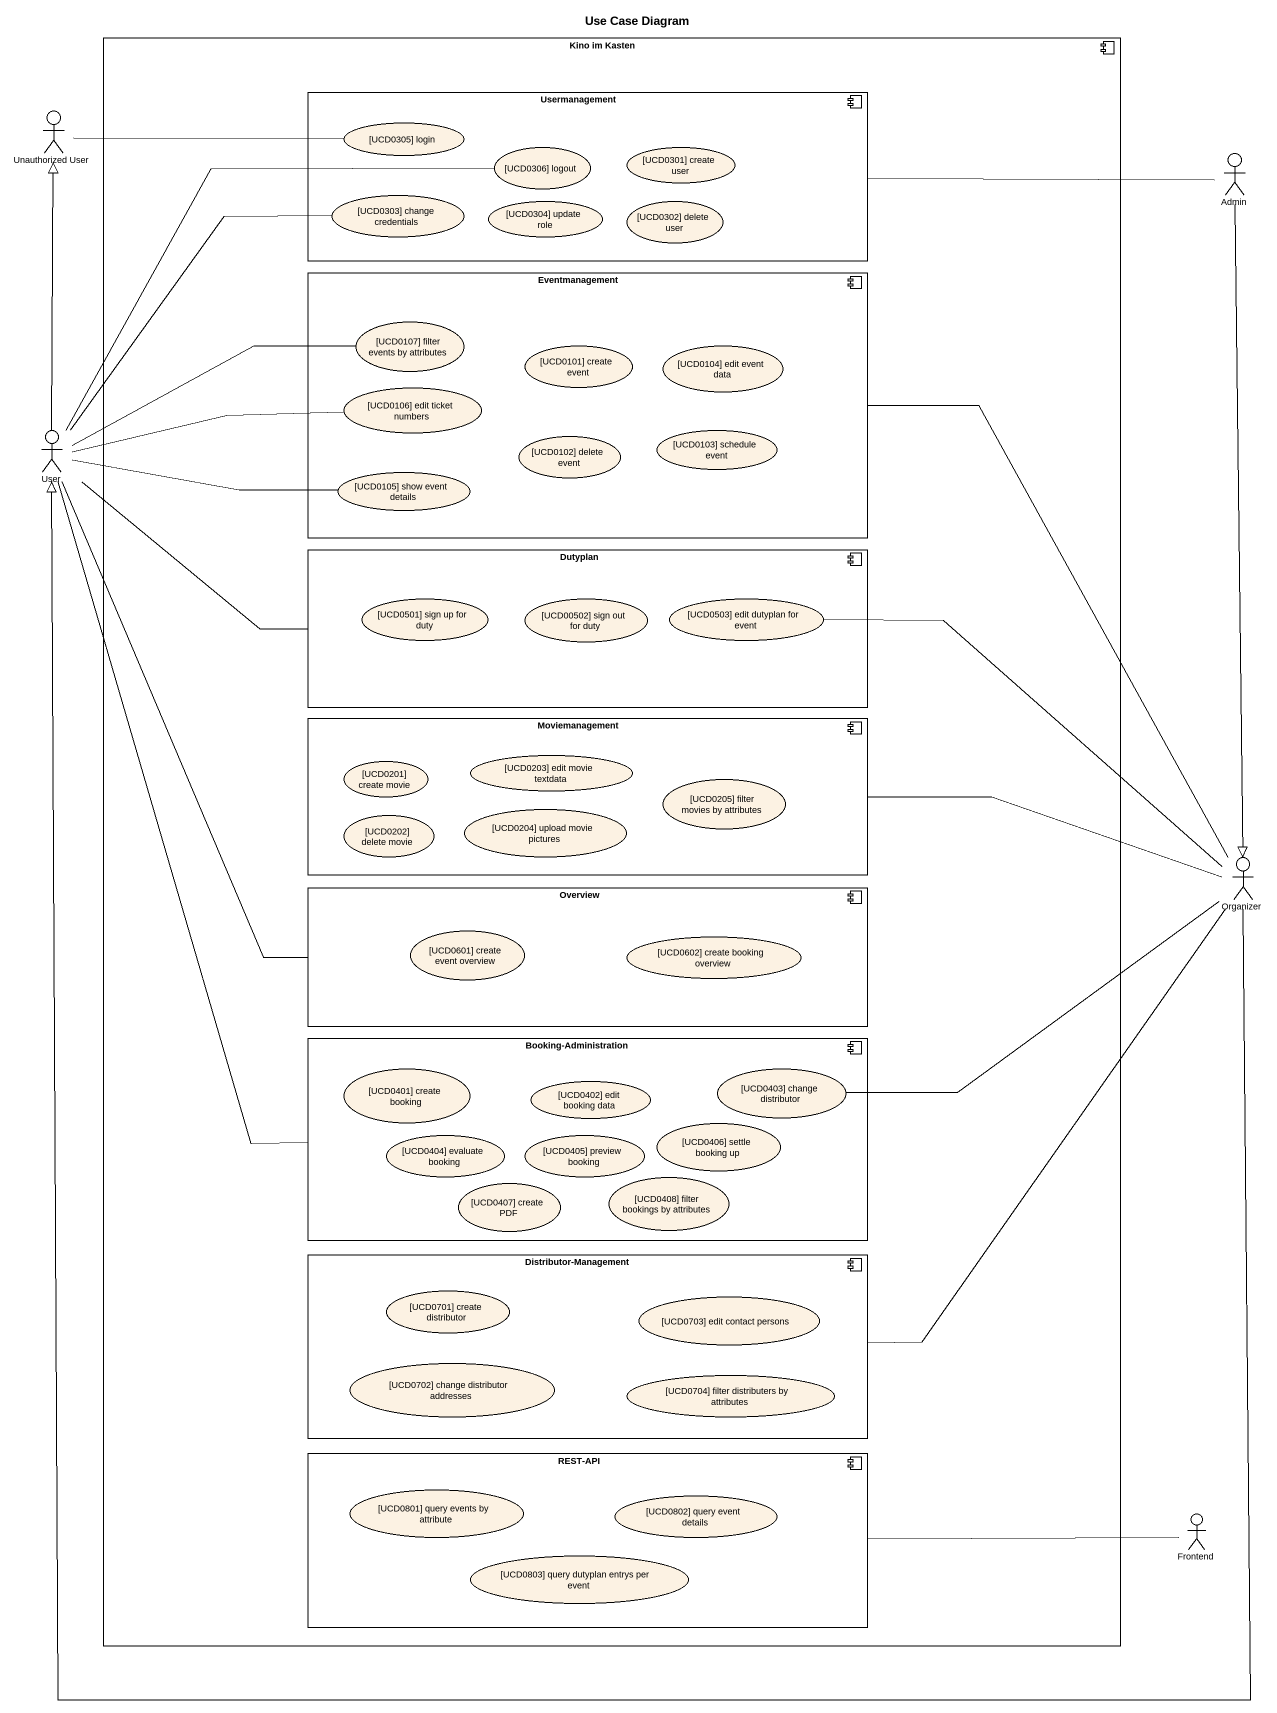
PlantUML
@startuml
title Use Case Diagram
component "Kino im Kasten" as Kino_im_Kasten {
  component Usermanagement {
    usecase "[UCD0305] login" as UCD0305_login
    usecase "[UCD0306] logout" as UCD0306_logout
    usecase "[UCD0301] create user" as UCD0301_create_user
    usecase "[UCD0303] change credentials" as UCD0303_change_credentials
    usecase "[UCD0304] update role" as UCD0304_update_role
    usecase "[UCD0302] delete user" as UCD0302_delete_user
  }
  component Eventmanagement {
    usecase "[UCD0107] filter events by attributes" as UCD0107_filter_events_by
    usecase "[UCD0101] create event" as UCD0101_create_event
    usecase "[UCD0104] edit event data" as UCD0104_edit_event_data
    usecase "[UCD0106] edit ticket numbers" as UCD0106_edit_ticket_numbers
    usecase "[UCD0102] delete event" as UCD0102_delete_event
    usecase "[UCD0103] schedule event" as UCD0103_schedule_event
    usecase "[UCD0105] show event details" as UCD0105_show_event_details
  }
  component Dutyplan {
    usecase "[UCD0501] sign up for duty" as UCD0501_sign_up_for_duty
    usecase "[UCD00502] sign out for duty" as UCD00502_sign_out_for_duty
    usecase "[UCD0503] edit dutyplan for event" as UCD0503_edit_dutyplan_for
  }
  component Moviemanagement {
    usecase "[UCD0201] create movie" as UCD0201_create_movie
    usecase "[UCD0203] edit movie textdata" as UCD0203_edit_movie_textdata
    usecase "[UCD0204] upload movie pictures" as UCD0204_upload_movie
    usecase "[UCD0205] filter movies by attributes" as UCD0205_filter_movies_by
    usecase "[UCD0202] delete movie" as UCD0202_delete_movie
  }
  component Overview {
    usecase "[UCD0601] create event overview" as UCD0601_create_event
    usecase "[UCD0602] create booking overview" as UCD0602_create_booking
  }
  component "Booking-Administration" as Booking_Administration {
    usecase "[UCD0401] create booking" as UCD0401_create_booking
    usecase "[UCD0402] edit booking data" as UCD0402_edit_booking_data
    usecase "[UCD0403] change distributor" as UCD0403_change_distributor
    usecase "[UCD0404] evaluate booking" as UCD0404_evaluate_booking
    usecase "[UCD0405] preview booking" as UCD0405_preview_booking
    usecase "[UCD0406] settle booking up" as UCD0406_settle_booking_up
    usecase "[UCD0407] create PDF" as UCD0407_create_PDF
    usecase "[UCD0408] filter bookings by attributes" as UCD0408_filter_bookings_by
  }
  component "Distributor-Management" as Distributor_Management {
    usecase "[UCD0701] create distributor" as UCD0701_create_distributor
    usecase "[UCD0703] edit contact persons" as UCD0703_edit_contact_persons
    usecase "[UCD0702] change distributor addresses" as UCD0702_change_distributor
    usecase "[UCD0704] filter distributers by attributes" as UCD0704_filter_distributers
  }
  component "REST-API" as REST_API {
    usecase "[UCD0801] query events by attribute" as UCD0801_query_events_by
    usecase "[UCD0802] query event details" as UCD0802_query_event_details
    usecase "[UCD0803] query dutyplan entrys per event" as UCD0803_query_dutyplan
  }
}
actor "Unauthorized User" as Unauthorized_User
actor Admin
actor User
actor Organizer
actor Frontend
Unauthorized_User -right- UCD0305_login
Usermanagement -right- Admin
Admin --|> Organizer
UCD0303_change_credentials -- User
User -up-|> Unauthorized_User
User -right- UCD0306_logout
User -right- UCD0107_filter_events_by
User -right- UCD0106_edit_ticket_numbers
User -right- Dutyplan
User -- Overview
UCD0105_show_event_details -left- User
UCD0503_edit_dutyplan_for -right- Organizer
Organizer -up- Eventmanagement
Organizer -left-|> User
Organizer -left- Moviemanagement
Organizer -- Distributor_Management
Booking_Administration -up- User
UCD0403_change_distributor -right- Organizer
Frontend -left- REST_API
@enduml
